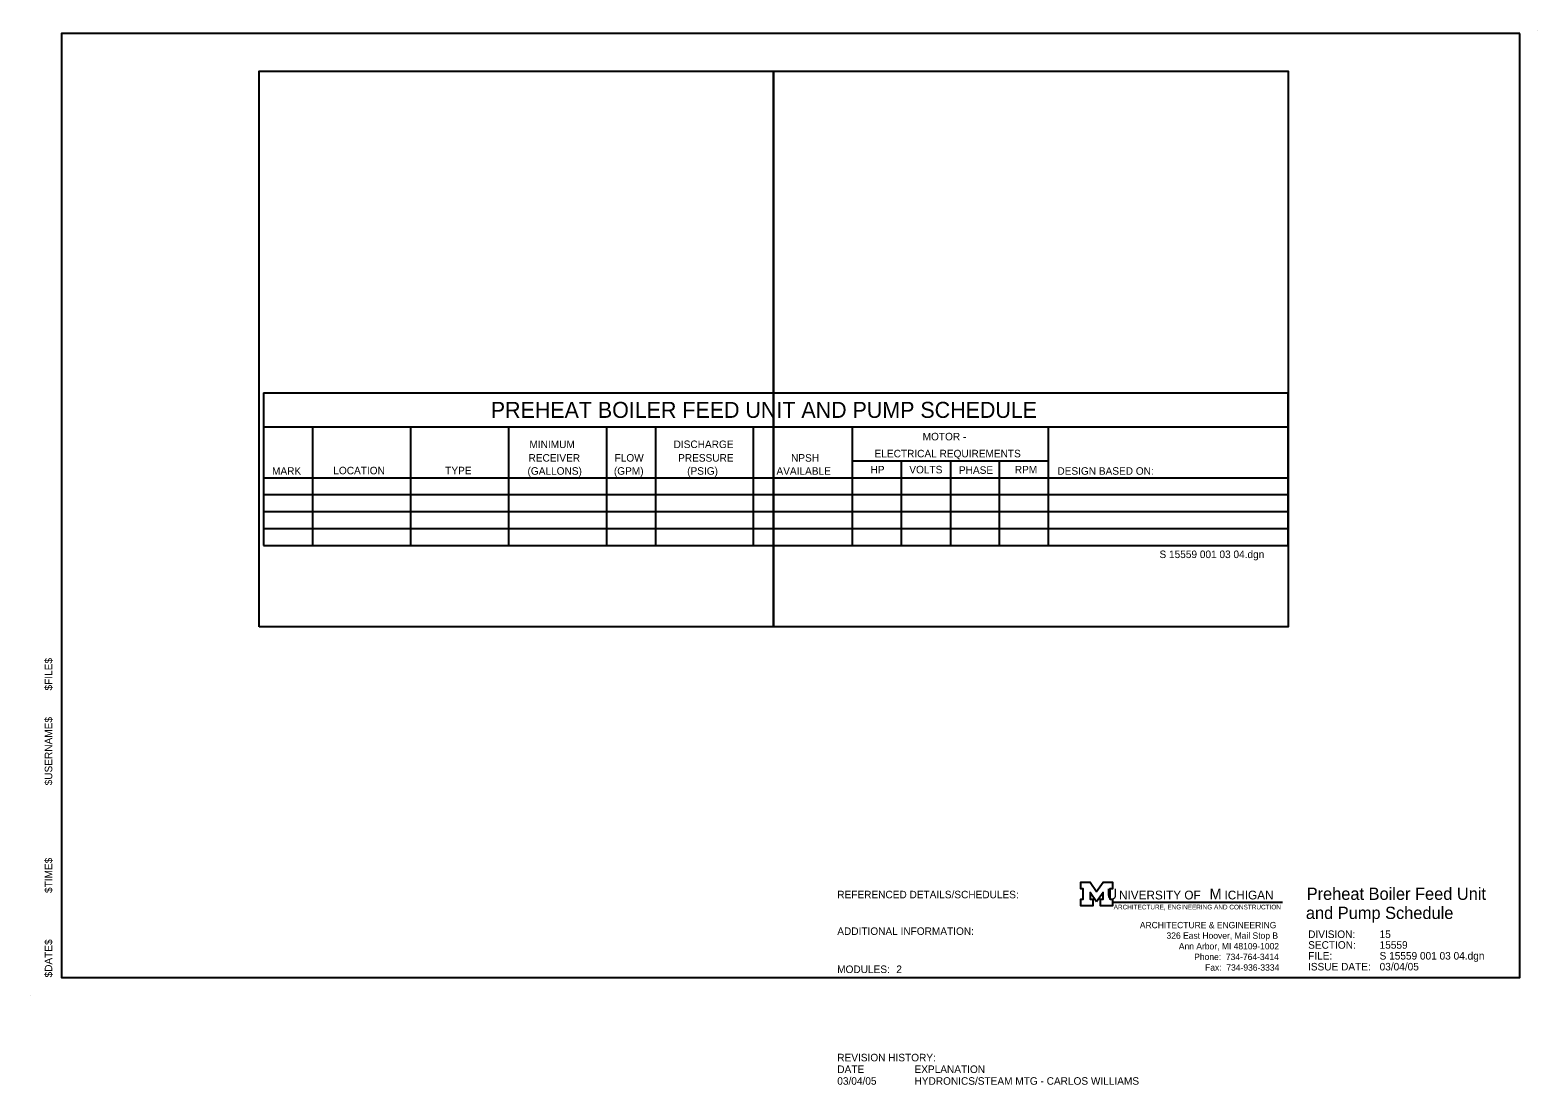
# Model space of a CAD drawing. Extents: x 10239 to 10373, y 10264 to 10357.
import ezdxf

# ---------------------------------------------------------------- set-up
doc = ezdxf.new("R2010")
doc.units = 0
for name, color, linetype in [('Default', 7, 'Continuous'), ('G-ANNO-LOGO', 7, 'Continuous'), ('G-ANNO-NODE', 7, 'Continuous'), ('G-ANNO-PD', 7, 'Continuous'), ('G-ANNO-TEXT', 7, 'Continuous'), ('G-DETL-GRID', 7, 'Continuous'), ('G-SCHD-LINE', 7, 'Continuous'), ('M-HOTW-PIPE', 7, 'Continuous'), ('M-MKUP-DUCT-N', 7, 'Continuous')]:
    doc.layers.add(name, color=color, linetype=linetype)

msp = doc.modelspace()

# ---------------------------------------------------------------- linework, layer by layer
at = {"layer": 'G-ANNO-LOGO'}
msp.add_line((10335.12, 10280.36), (10350.04, 10280.36), dxfattribs=at)
msp.add_lwpolyline([(10333.61, 10280.41), (10333.04, 10281.23), (10333.04, 10280.63), (10333.26, 10280.63), (10333.26, 10280.03), (10332.2, 10280.03), (10332.2, 10280.63), (10332.42, 10280.63), (10332.42, 10281.54), (10332.2, 10281.54), (10332.2, 10282.14), (10333.04, 10282.14), (10333.61, 10281.31), (10334.18, 10282.14), (10335.01, 10282.14), (10335.01, 10281.54), (10334.79, 10281.54), (10334.79, 10280.65), (10334.84, 10280.63), (10335.01, 10280.63), (10335.01, 10280.03), (10333.95, 10280.03), (10333.95, 10280.63), (10334.18, 10280.63), (10334.18, 10281.23)], close=True, dxfattribs=at)
at = {"layer": 'G-ANNO-PD'}
for p, q in [((10372.64, 10357.49), (10372.64, 10357.49)), ((10239.28, 10272.13), (10239.28, 10272.13))]:
    msp.add_line(p, q, dxfattribs=at)
at = {"layer": 'G-DETL-GRID'}
for points in [[(10371.03, 10357.19), (10242.05, 10357.19), (10242.05, 10273.71), (10371.03, 10273.71)], [(10259.54, 10304.73), (10259.54, 10353.87), (10305.04, 10353.87), (10305.04, 10304.73)], [(10305.04, 10304.73), (10305.04, 10353.87), (10350.54, 10353.87), (10350.54, 10304.73)]]:
    msp.add_lwpolyline(points, close=True, dxfattribs=at)
at = {"layer": 'G-SCHD-LINE'}
for p, q in [((10259.92, 10325.41), (10350.53, 10325.41)), ((10259.92, 10325.41), (10259.92, 10311.91)), ((10350.53, 10325.41), (10350.53, 10311.91)), ((10259.92, 10322.41), (10350.53, 10322.41)), ((10312, 10319.41), (10329.33, 10319.41)), ((10259.92, 10317.91), (10350.53, 10317.91)), ((10259.92, 10311.91), (10350.53, 10311.91))]:
    msp.add_line(p, q, dxfattribs=at)
at = {"layer": 'M-MKUP-DUCT-N'}
for p, q in [((10264.26, 10322.41), (10264.26, 10317.91)), ((10272.92, 10322.41), (10272.92, 10317.91)), ((10281.59, 10322.41), (10281.59, 10317.91)), ((10290.26, 10322.41), (10290.26, 10317.91)), ((10294.59, 10322.41), (10294.59, 10317.91)), ((10303.23, 10322.41), (10303.23, 10311.91)), ((10312, 10322.41), (10312, 10317.91)), ((10329.33, 10322.41), (10329.33, 10317.91)), ((10316.33, 10319.41), (10316.33, 10317.91)), ((10320.67, 10319.41), (10320.67, 10317.91)), ((10325, 10319.41), (10325, 10317.91)), ((10264.26, 10317.91), (10264.26, 10311.91)), ((10272.92, 10317.91), (10272.92, 10311.91)), ((10281.59, 10317.91), (10281.59, 10311.91)), ((10290.26, 10317.91), (10290.26, 10311.91)), ((10294.59, 10317.91), (10294.59, 10311.91)), ((10312, 10317.91), (10312, 10311.91)), ((10316.33, 10317.91), (10316.33, 10311.91)), ((10320.67, 10317.91), (10320.67, 10311.91)), ((10325, 10317.91), (10325, 10311.91)), ((10329.33, 10317.91), (10329.33, 10311.91)), ((10259.92, 10316.41), (10350.53, 10316.41)), ((10259.92, 10314.91), (10350.53, 10314.91)), ((10259.92, 10313.41), (10350.53, 10313.41))]:
    msp.add_line(p, q, dxfattribs=at)

# ---------------------------------------------------------------- texts
at = {"layer": 'Default'}
for s, height, p in [('REFERENCED DETAILS/SCHEDULES:', 0.6667, (10310.67, 10280.71)), ('Preheat Boiler Feed Unit      ', 1.0833, (10352.19, 10280.57)), ('and Pump Schedule      ', 1.0833, (10352.12, 10278.88)), ('ADDITIONAL INFORMATION:', 0.6667, (10310.67, 10277.47)), ('SECTION:', 0.667, (10352.32, 10276.25)), ('DIVISION:', 0.667, (10352.32, 10277.2)), ('15           ', 0.6667, (10358.64, 10277.2)), ('15559       ', 0.6667, (10358.64, 10276.25)), ('FILE:', 0.667, (10352.32, 10275.29)), ('S 15559 001 03 04.dgn ', 0.6667, (10358.64, 10275.29)), ('MODULES:', 0.667, (10310.66, 10274.1)), ('2  ', 0.667, (10315.89, 10274.1)), ('ISSUE DATE:', 0.6667, (10352.31, 10274.33)), ('03/04/05', 0.667, (10358.64, 10274.33)), ('REVISION HISTORY:', 0.6667, (10310.67, 10266.29)), ('03/04/05       ', 0.6667, (10310.67, 10264.22)), ('DATE', 0.667, (10310.67, 10265.26)), ('EXPLANATION', 0.6667, (10317.5, 10265.26)), ('HYDRONICS/STEAM MTG - CARLOS WILLIAMS                                                        ', 0.6667, (10317.5, 10264.22))]:
    msp.add_text(s, height=height, dxfattribs=at).set_placement(p)
at = {"layer": 'G-ANNO-LOGO'}
for s, height, p in [('U', 0.964, (10334.5, 10280.61)), ('NIVERSITY OF', 0.7776, (10335.59, 10280.61)), ('M', 0.964, (10343.59, 10280.61)), ('ICHIGAN', 0.778, (10344.92, 10280.61)), ('ARCHITECTURE, ENGINEERING AND CONSTRUCTION', 0.4102, (10335.12, 10279.73)), ('ARCHITECTURE & ENGINEERING', 0.5625, (10337.43, 10278.06)), ('326 East Hoover, Mail Stop B', 0.5625, (10339.79, 10277.13)), ('Ann Arbor, MI 48109-1002', 0.5625, (10340.88, 10276.19)), ('Phone:  734-764-3414', 0.5625, (10342.24, 10275.25)), ('Fax:  734-936-3334', 0.5625, (10343.2, 10274.31))]:
    msp.add_text(s, height=height, dxfattribs=at).set_placement(p)
at = {"layer": 'G-ANNO-NODE'}
for s, p in [('$FILE$', (10241.23, 10299.09)), ('$USERNAME$', (10241.23, 10290.7)), ('$TIME$', (10241.23, 10281.18)), ('$DATE$', (10241.23, 10273.71))]:
    msp.add_text(s, height=0.667, rotation=90, dxfattribs=at).set_placement(p)
at = {"layer": 'G-ANNO-TEXT'}
msp.add_text('S 15559 001 03 04.dgn', height=0.6667, dxfattribs=at).set_placement((10339.17, 10310.8))
at = {"layer": 'M-HOTW-PIPE'}
for s, height, p in [('PREHEAT BOILER FEED UNIT AND PUMP SCHEDULE', 1.4167, (10280.02, 10323.2)), ('MINIMUM', 0.667, (10283.44, 10320.53)), ('DISCHARGE', 0.667, (10296.19, 10320.53)), ('MOTOR -', 0.667, (10318.22, 10321.21)), ('RECEIVER', 0.667, (10283.36, 10319.33)), ('FLOW', 0.667, (10290.97, 10319.33)), ('PRESSURE', 0.667, (10296.59, 10319.33)), ('NPSH', 0.667, (10306.58, 10319.33)), ('ELECTRICAL REQUIREMENTS', 0.6667, (10313.97, 10319.71)), ('MARK', 0.667, (10260.67, 10318.17)), ('LOCATION', 0.667, (10266.09, 10318.21)), ('TYPE', 0.667, (10275.99, 10318.21)), ('(GALLONS)', 0.667, (10283.27, 10318.17)), ('(GPM)', 0.667, (10290.91, 10318.17)), ('(PSIG)', 0.667, (10297.39, 10318.17)), ('AVAILABLE', 0.667, (10305.29, 10318.17)), ('HP', 0.667, (10313.61, 10318.29)), ('VOLTS', 0.667, (10317.04, 10318.29)), ('PHASE', 0.667, (10321.43, 10318.25)), ('RPM', 0.667, (10326.37, 10318.29)), ('DESIGN BASED ON:', 0.6667, (10330.14, 10318.17))]:
    msp.add_text(s, height=height, dxfattribs=at).set_placement(p)

doc.saveas('drawing.dxf')
